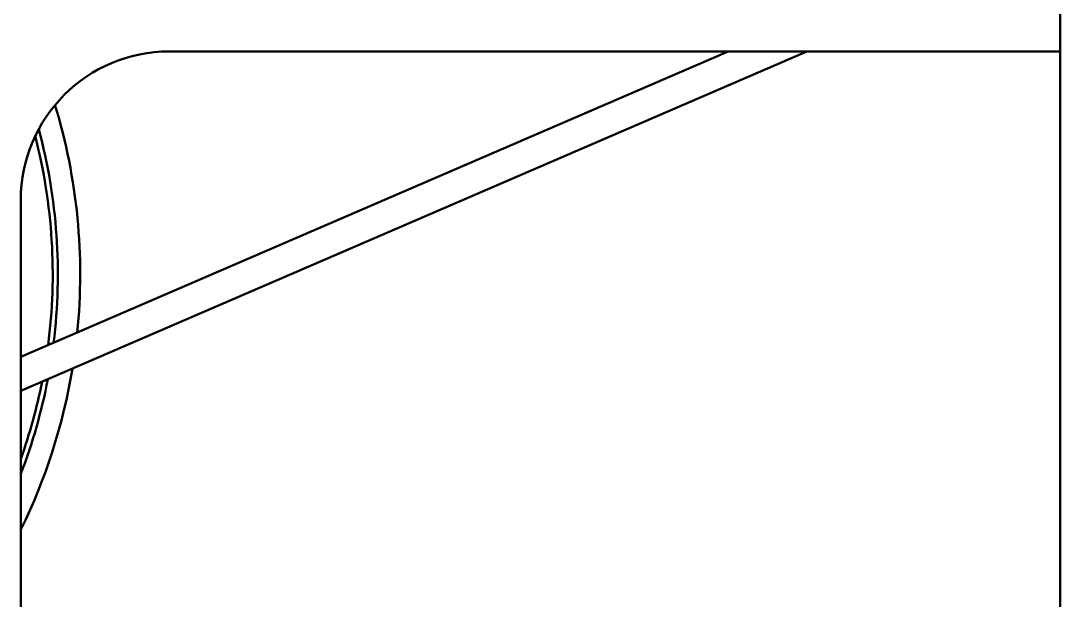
# Model space of a CAD drawing. Header units: millimetres. Extents: x 845401 to 948039, y 511594 to 550263.
# Drawn here: x 913229.2 to 913299.2, y 544607.3 to 544646.3 of the extents above; entities that cross this region are included whole.
import ezdxf

# ---------------------------------------------------------------- set-up
doc = ezdxf.new("R2010")
doc.units = ezdxf.units.MM
doc.layers.add('可见 (ISO)', color=7, linetype='Continuous', lineweight=50)

# ---------------------------------------------------------------- blocks, each defined once
blk = doc.blocks.new('A$C2A4E01FC')
at = {"layer": '可见 (ISO)', "color": 251}
for p, q in [((942.5, 703.351), (942.5, 450.351)), ((872.5, 596.485), (925.435, 619.351)), ((872.5, 598.772), (920.139, 619.351)), ((882.5, 619.351), (942.5, 619.351)), ((872.5, 529.351), (872.5, 609.351))]:
    blk.add_line(p, q, dxfattribs=at)
for centre, radius, start, end in [((882.5, 609.351), 10, 90, 180), ((837.5, 604.351), 39, 354.20715, 16.96967), ((837.5, 604.351), 37.496, 352.91729, 15.08426), ((837.5, 604.351), 37.149, 352.60195, 14.4859), ((837.5, 604.351), 39, 333.82305, 350.60902), ((837.5, 604.351), 37.496, 338.97457, 349.11842), ((837.5, 604.351), 37.149, 340.41539, 348.753)]:
    blk.add_arc(centre, radius, start, end, dxfattribs=at)

msp = doc.modelspace()

# ---------------------------------------------------------------- block references
msp.add_blockref('A$C2A4E01FC', (912356.693, 544024.865))

doc.saveas('drawing.dxf')
